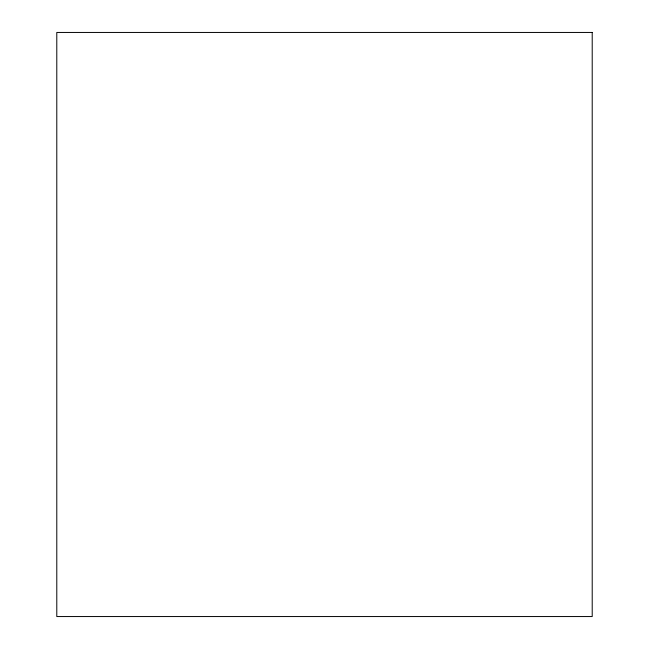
<?xml version="1.0" encoding="UTF-8"?>
<svg xmlns="http://www.w3.org/2000/svg" width="649" height="649" viewBox="0 0 649 649"><rect width="100%" height="100%" fill="white"/><g stroke="black" fill="none" stroke-linecap="round" stroke-linejoin="round"><path stroke-width="0.97" d="M592.212 32.45L56.788 32.45L56.788 616.55L592.212 616.55L592.212 32.45"/></g></svg>
